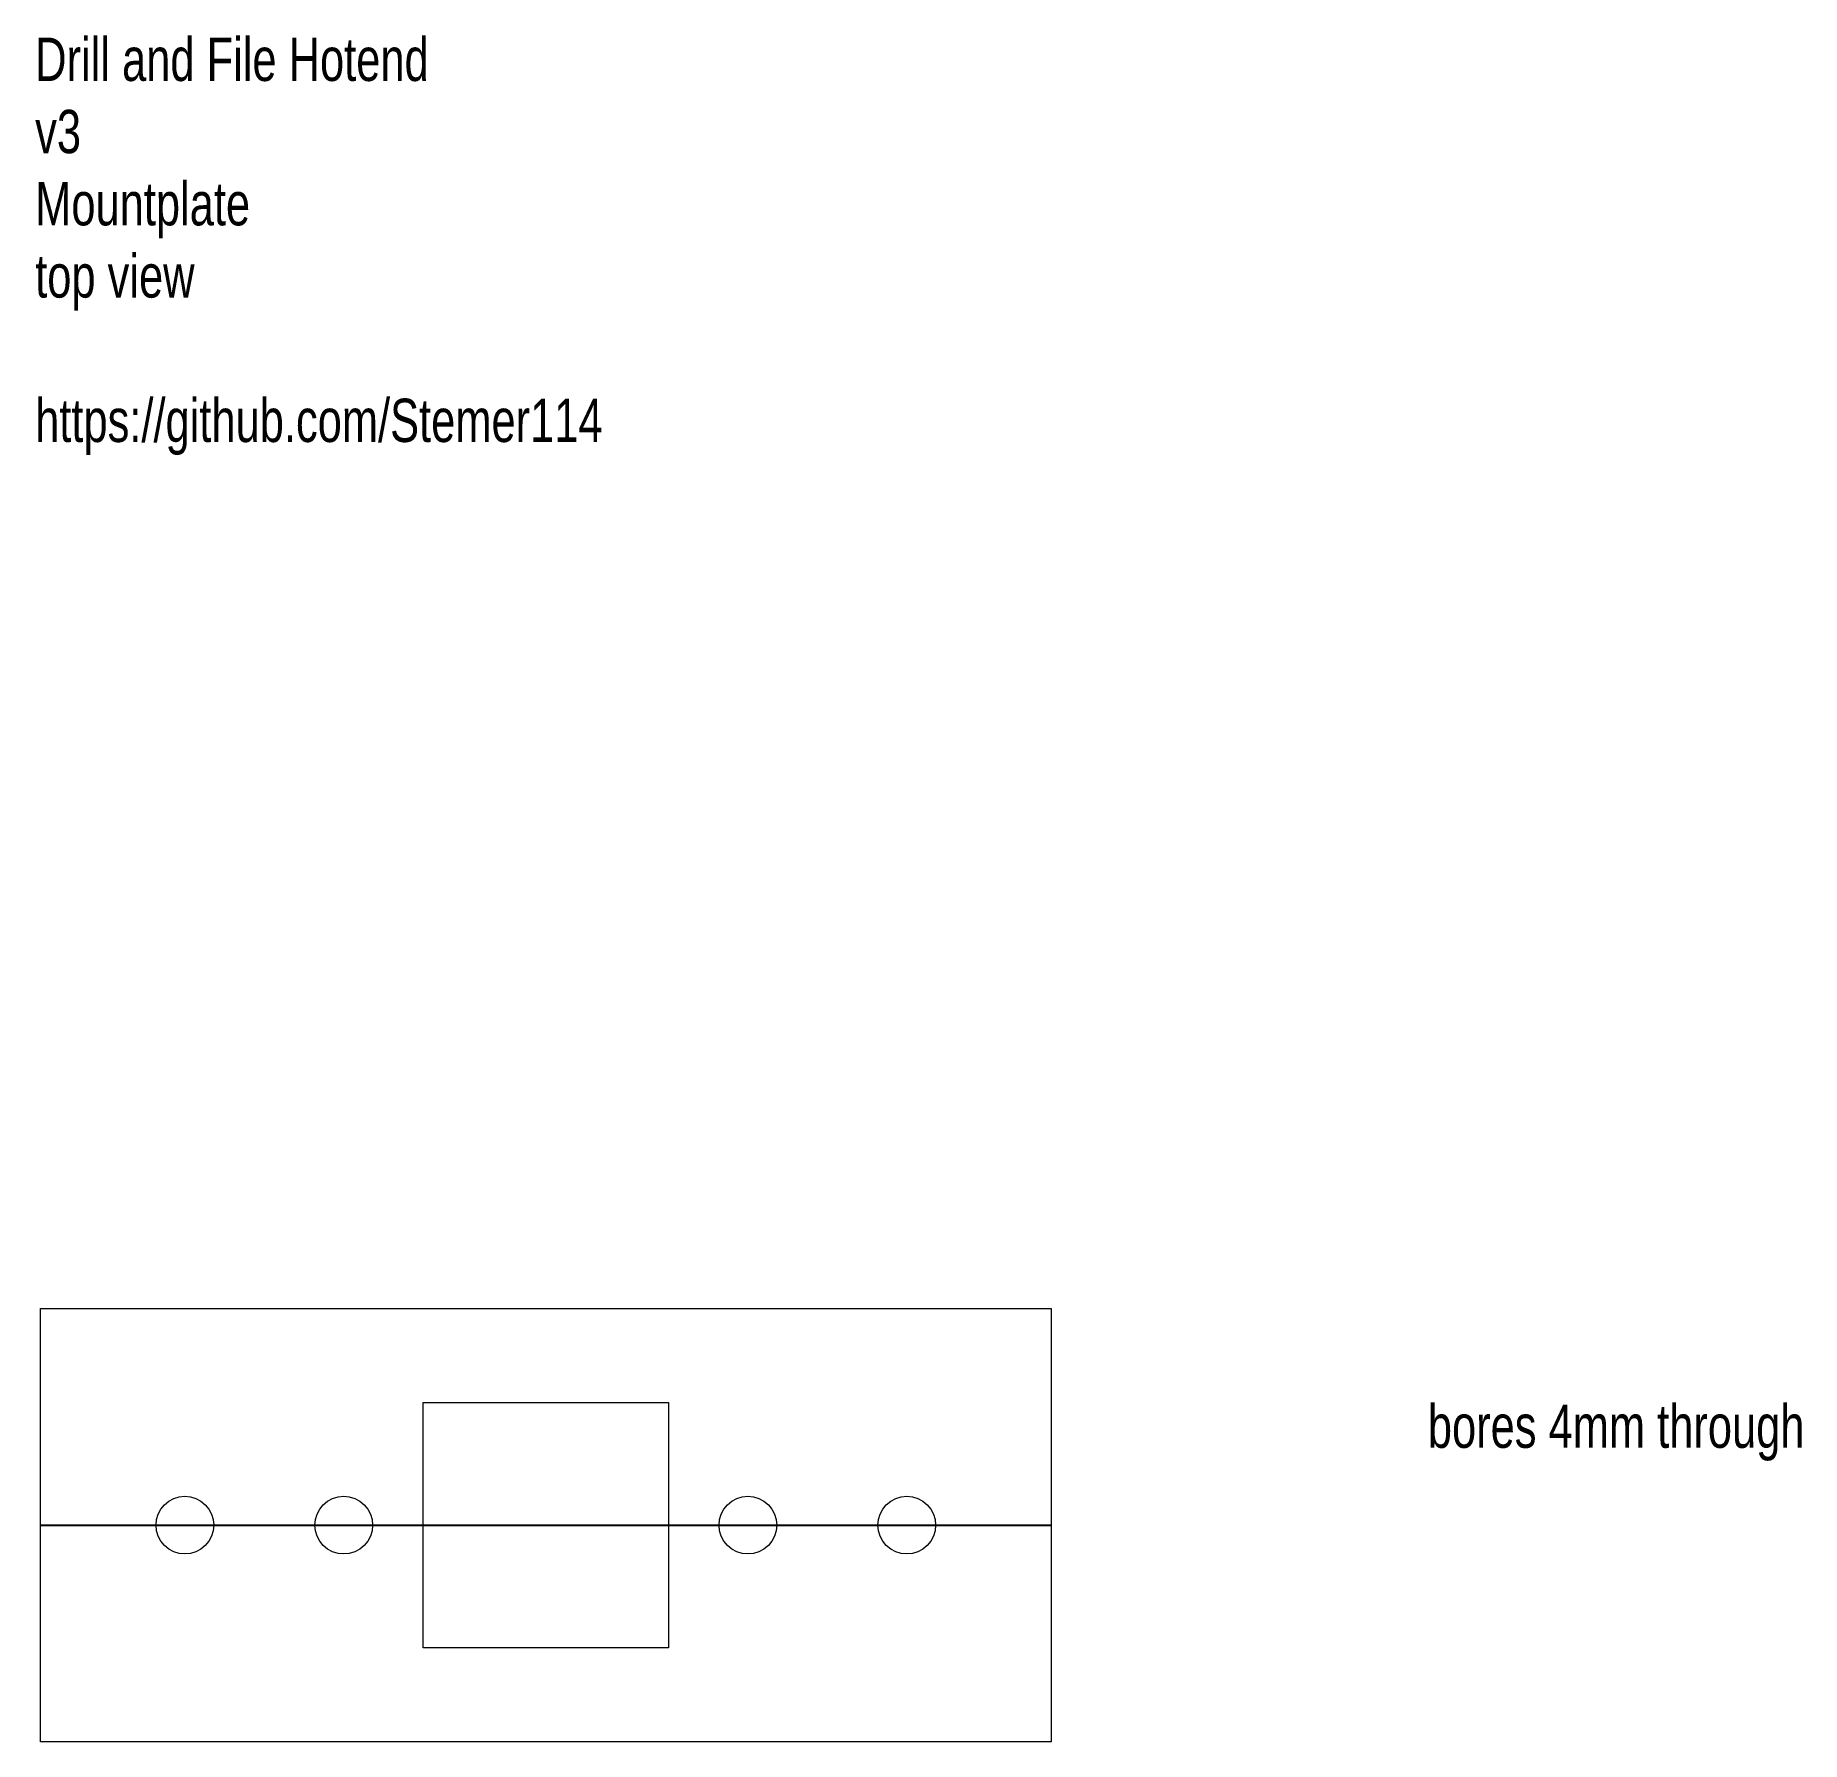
# Model space of a CAD drawing. Header units: millimetres. Extents: x -35 to 87, y -15 to 103.
import ezdxf

# ---------------------------------------------------------------- set-up
doc = ezdxf.new("R2010")
doc.units = ezdxf.units.MM
doc.layers.get('0').update_dxf_attribs({"linetype": 'CONTINUOUS', "lineweight": 0})
doc.layers.add('measurements', color=3, linetype='CONTINUOUS', lineweight=25)
doc.styles.get("Standard").update_dxf_attribs({"font": 'txt', "width": 0.75})

msp = doc.modelspace()

# ---------------------------------------------------------------- linework, layer by layer
for p, q in [((-35, -15), (-35, 15)), ((-35, 15), (35, 15)), ((35, 15), (35, -15)), ((-8.5, -8.5), (-8.5, 8.5)), ((-8.5, 8.5), (8.5, 8.5)), ((8.5, 8.5), (8.5, -8.5)), ((-26.663, 1.111), (-26.414, 1.414)), ((-26.414, 1.414), (-26.111, 1.663)), ((-26.111, 1.663), (-25.765, 1.848)), ((-25.765, 1.848), (-25.39, 1.962)), ((-25.39, 1.962), (-25, 2)), ((-25, 2), (-24.61, 1.962)), ((-24.61, 1.962), (-24.235, 1.848)), ((-24.235, 1.848), (-23.889, 1.663)), ((-23.889, 1.663), (-23.586, 1.414)), ((-23.586, 1.414), (-23.337, 1.111)), ((-15.663, 1.111), (-15.414, 1.414)), ((-15.414, 1.414), (-15.111, 1.663)), ((-15.111, 1.663), (-14.765, 1.848)), ((-14.765, 1.848), (-14.39, 1.962)), ((-14.39, 1.962), (-14, 2)), ((-14, 2), (-13.61, 1.962)), ((-13.61, 1.962), (-13.235, 1.848)), ((-13.235, 1.848), (-12.889, 1.663)), ((-12.889, 1.663), (-12.586, 1.414)), ((-12.586, 1.414), (-12.337, 1.111)), ((12.337, 1.111), (12.586, 1.414)), ((12.586, 1.414), (12.889, 1.663)), ((12.889, 1.663), (13.235, 1.848)), ((13.235, 1.848), (13.61, 1.962)), ((13.61, 1.962), (14, 2)), ((14, 2), (14.39, 1.962)), ((14.39, 1.962), (14.765, 1.848)), ((14.765, 1.848), (15.111, 1.663)), ((15.111, 1.663), (15.414, 1.414)), ((15.414, 1.414), (15.663, 1.111)), ((23.337, 1.111), (23.586, 1.414)), ((23.586, 1.414), (23.889, 1.663)), ((23.889, 1.663), (24.235, 1.848)), ((24.235, 1.848), (24.61, 1.962)), ((24.61, 1.962), (25, 2)), ((25, 2), (25.39, 1.962)), ((25.39, 1.962), (25.765, 1.848)), ((25.765, 1.848), (26.111, 1.663)), ((26.111, 1.663), (26.414, 1.414)), ((26.414, 1.414), (26.663, 1.111)), ((-27, 0), (-26.962, 0.39)), ((-26.962, -0.39), (-27, 0)), ((-26.962, 0.39), (-26.848, 0.765)), ((-26.848, 0.765), (-26.663, 1.111)), ((-23.337, 1.111), (-23.152, 0.765)), ((-23.152, 0.765), (-23.038, 0.39)), ((-23.038, 0.39), (-23, 0)), ((-23, 0), (-23.038, -0.39)), ((-16, 0), (-15.962, 0.39)), ((-15.962, -0.39), (-16, 0)), ((-15.962, 0.39), (-15.848, 0.765)), ((-15.848, 0.765), (-15.663, 1.111)), ((-12.337, 1.111), (-12.152, 0.765)), ((-12.152, 0.765), (-12.038, 0.39)), ((-12.038, 0.39), (-12, 0)), ((-12, 0), (-12.038, -0.39)), ((12, 0), (12.038, 0.39)), ((12.038, -0.39), (12, 0)), ((12.038, 0.39), (12.152, 0.765)), ((12.152, 0.765), (12.337, 1.111)), ((15.663, 1.111), (15.848, 0.765)), ((15.848, 0.765), (15.962, 0.39)), ((15.962, 0.39), (16, 0)), ((16, 0), (15.962, -0.39)), ((23, 0), (23.038, 0.39)), ((23.038, -0.39), (23, 0)), ((23.038, 0.39), (23.152, 0.765)), ((23.152, 0.765), (23.337, 1.111)), ((26.663, 1.111), (26.848, 0.765)), ((26.848, 0.765), (26.962, 0.39)), ((26.962, 0.39), (27, 0)), ((27, 0), (26.962, -0.39)), ((-26.848, -0.765), (-26.962, -0.39)), ((-26.663, -1.111), (-26.848, -0.765)), ((-26.414, -1.414), (-26.663, -1.111)), ((-23.337, -1.111), (-23.586, -1.414)), ((-23.152, -0.765), (-23.337, -1.111)), ((-23.038, -0.39), (-23.152, -0.765)), ((-15.848, -0.765), (-15.962, -0.39)), ((-15.663, -1.111), (-15.848, -0.765)), ((-15.414, -1.414), (-15.663, -1.111)), ((-12.337, -1.111), (-12.586, -1.414)), ((-12.152, -0.765), (-12.337, -1.111)), ((-12.038, -0.39), (-12.152, -0.765)), ((12.152, -0.765), (12.038, -0.39)), ((12.337, -1.111), (12.152, -0.765)), ((12.586, -1.414), (12.337, -1.111)), ((15.663, -1.111), (15.414, -1.414)), ((15.848, -0.765), (15.663, -1.111)), ((15.962, -0.39), (15.848, -0.765)), ((23.152, -0.765), (23.038, -0.39)), ((23.337, -1.111), (23.152, -0.765)), ((23.586, -1.414), (23.337, -1.111)), ((26.663, -1.111), (26.414, -1.414)), ((26.848, -0.765), (26.663, -1.111)), ((26.962, -0.39), (26.848, -0.765)), ((-26.111, -1.663), (-26.414, -1.414)), ((-25.765, -1.848), (-26.111, -1.663)), ((-25.39, -1.962), (-25.765, -1.848)), ((-25, -2), (-25.39, -1.962)), ((-24.61, -1.962), (-25, -2)), ((-24.235, -1.848), (-24.61, -1.962)), ((-23.889, -1.663), (-24.235, -1.848)), ((-23.586, -1.414), (-23.889, -1.663)), ((-15.111, -1.663), (-15.414, -1.414)), ((-14.765, -1.848), (-15.111, -1.663)), ((-14.39, -1.962), (-14.765, -1.848)), ((-14, -2), (-14.39, -1.962)), ((-13.61, -1.962), (-14, -2)), ((-13.235, -1.848), (-13.61, -1.962)), ((-12.889, -1.663), (-13.235, -1.848)), ((-12.586, -1.414), (-12.889, -1.663)), ((12.889, -1.663), (12.586, -1.414)), ((13.235, -1.848), (12.889, -1.663)), ((13.61, -1.962), (13.235, -1.848)), ((14, -2), (13.61, -1.962)), ((14.39, -1.962), (14, -2)), ((14.765, -1.848), (14.39, -1.962)), ((15.111, -1.663), (14.765, -1.848)), ((15.414, -1.414), (15.111, -1.663)), ((23.889, -1.663), (23.586, -1.414)), ((24.235, -1.848), (23.889, -1.663)), ((24.61, -1.962), (24.235, -1.848)), ((25, -2), (24.61, -1.962)), ((25.39, -1.962), (25, -2)), ((25.765, -1.848), (25.39, -1.962)), ((26.111, -1.663), (25.765, -1.848)), ((26.414, -1.414), (26.111, -1.663)), ((8.5, -8.5), (-8.5, -8.5)), ((35, -15), (-35, -15))]:
    msp.add_line(p, q)
at = {"layer": 'measurements'}
for p, q in [((-35, 0), (-27, 0)), ((-27, 0), (-23, 0)), ((-23, 0), (-16, 0)), ((-16, 0), (-12, 0)), ((-12, 0), (12, 0)), ((12, 0), (16, 0)), ((16, 0), (23, 0)), ((23, 0), (27, 0)), ((27, 0), (35, 0))]:
    msp.add_line(p, q, dxfattribs=at)

# ---------------------------------------------------------------- texts
at = {"layer": 'measurements', "char_height": 3, "width": 100, "attachment_point": 1}
for s, insert in [('Drill and File Hotend\\Pv3\\PMountplate\\Ptop view\\P\\Phttps://github.com/Stemer114', (-35.369, 103.017)), ('bores 4mm through', (61.096, 8.351))]:
    msp.add_mtext(s, dxfattribs=dict(at, insert=insert))

doc.saveas('drawing.dxf')
